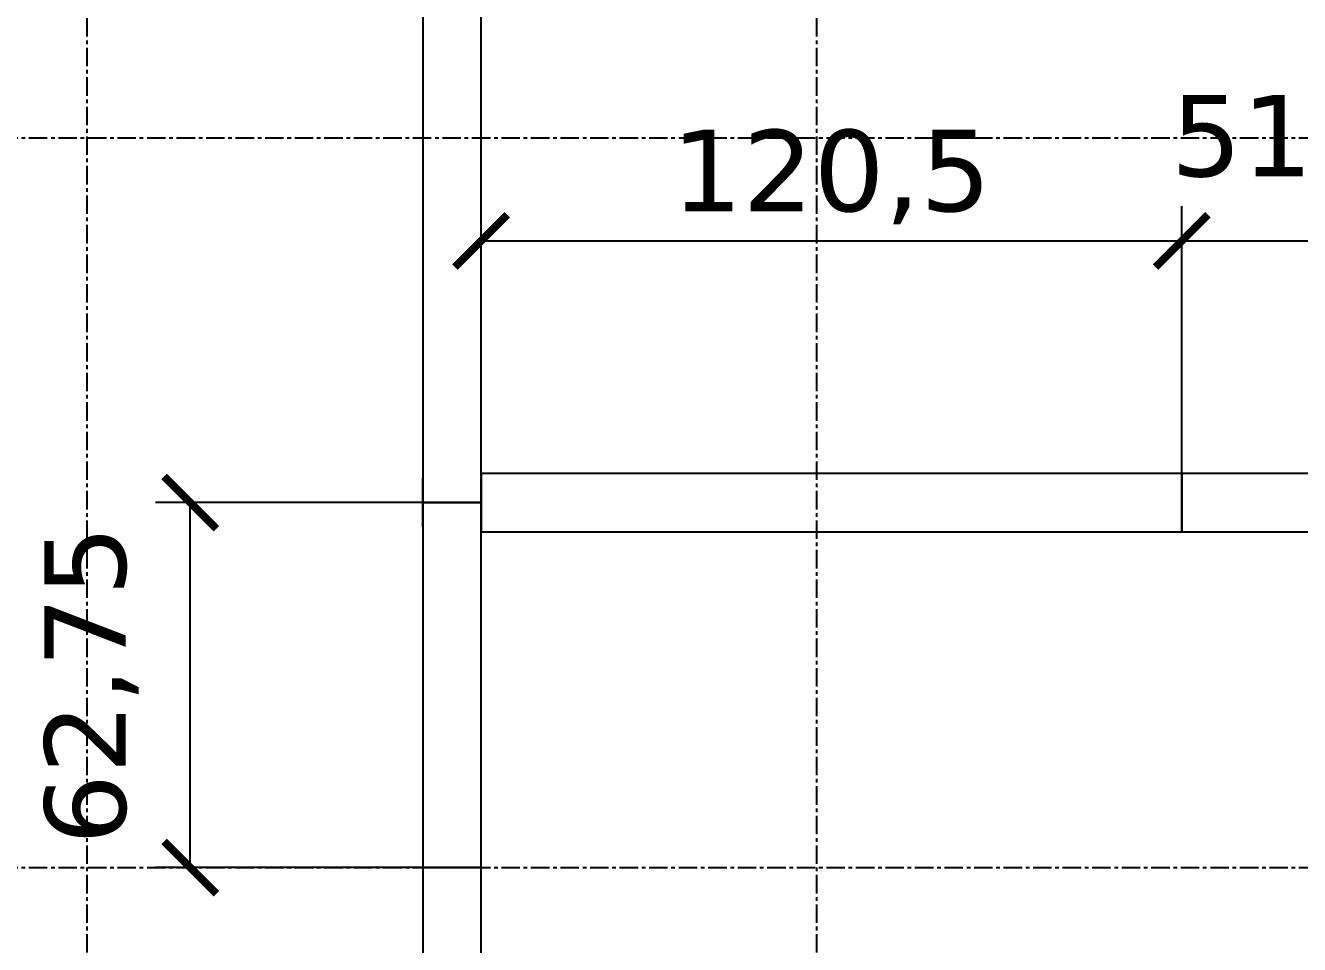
# Model space of a CAD drawing. Header units: centimetres. Extents: x -135 to 5290, y -1327 to 1388.
# Drawn here: x 883.9 to 1103, y 245.8 to 403.8 of the extents above; entities that cross this region are included whole.
import ezdxf

# ---------------------------------------------------------------- set-up
doc = ezdxf.new("R2010")
doc.units = ezdxf.units.CM
doc.linetypes.add('CENTER', pattern=[5.08, 3.175, -0.635, 0.635, -0.635])
for name, color, linetype in [('AKS', 4, 'CENTER'), ('IC_DUVAR_100', 30, 'Continuous'), ('IC_UCLU_H_100', 3, 'Continuous'), ('OZEL_PANEL_OLCU_CM', 3, 'Continuous')]:
    doc.layers.add(name, color=color, linetype=linetype)
doc.styles.add('PORTMAN', font='DejaVuSans.ttf')
doc.dimstyles.new('PORTMAN', dxfattribs={"dimtxt": 14, "dimasz": 9, "dimexe": 6, "dimexo": 5, "dimgap": 4, "dimtad": 1, "dimtxsty": 'PORTMAN', "dimblk": 'ARCHTICK', "dimcen": 2.5, "dimazin": 3, "dimtfac": 0.5, "dimtmove": 2, "dimatfit": 3})

# ---------------------------------------------------------------- blocks, each defined once
blk = doc.blocks.new('BOM_I12_1205p0_IC_DOLU')
blk.add_lwpolyline([(0, 0), (10, 0), (10, 120.5), (0, 120.5)], close=True)
blk = doc.blocks.new('BOM_I13_512p5_IC_DOLU')
blk.add_lwpolyline([(0, 0), (10, 0), (10, 51.25), (0, 51.25)], close=True)
blk = doc.blocks.new('BOM_I15_1255p0_IC_K01_SAG_UST')
blk.add_lwpolyline([(0, 103.75), (10, 103.75), (10, 125.5), (0, 125.5)], close=True)
blk = doc.blocks.new('BOM_I17_627p5_IC_DOLU')
blk.add_lwpolyline([(0, 0), (10, 0), (10, 62.75), (0, 62.75)], close=True)
blk = doc.blocks.new('BOM_I14_1255p0_IC_DOLU')
blk.add_lwpolyline([(0, 0), (10, 0), (10, 125.5), (0, 125.5)], close=True)
blk = doc.blocks.new('BOM_B05_UCLU_H_100')
for p, q in [((9.17, 5), (5, 5)), ((5, 5), (5, -5)), ((-5, -4.17), (-5, 4.17)), ((5, -4.17), (5, 4.17)), ((5, 0), (-5, 0)), ((-5, 0), (-5, -4.17)), ((5, -4.17), (5, 0)), ((5, -5), (9.17, -5))]:
    blk.add_line(p, q)
blk = doc.blocks.new('_ARCHTICK')
at = {"color": 0, "linetype": 'BYBLOCK', "const_width": 0.15}
blk.add_lwpolyline([(-0.5, -0.5), (0.5, 0.5)], dxfattribs=at)

msp = doc.modelspace()

# ---------------------------------------------------------------- linework, layer by layer
at = {"layer": 'AKS'}
for p, q in [((894.5, -35), (894.5, 1091)), ((1020, -35), (1020, 1091)), ((-35, 384.5), (1185, 384.5)), ((-35, 259), (1185, 259))]:
    msp.add_line(p, q, dxfattribs=at)

# ---------------------------------------------------------------- block references
at = {"layer": 'IC_DUVAR_100'}
for name, p in [('BOM_I14_1255p0_IC_DOLU', (952.25, 321.75)), ('BOM_I17_627p5_IC_DOLU', (952.25, 259)), ('BOM_I15_1255p0_IC_K01_SAG_UST', (952.25, 133.5))]:
    msp.add_blockref(name, p, dxfattribs=at)
at = {"layer": 'IC_DUVAR_100', "rotation": 270}
for name, p in [('BOM_I12_1205p0_IC_DOLU', (962.25, 326.75)), ('BOM_I13_512p5_IC_DOLU', (1082.75, 326.75))]:
    msp.add_blockref(name, p, dxfattribs=at)
at = {"layer": 'IC_UCLU_H_100'}
msp.add_blockref('BOM_B05_UCLU_H_100', (957.25, 321.75), dxfattribs=at)

# ---------------------------------------------------------------- dimensions: what is measured, and where the dimension line sits
at = {"layer": 'OZEL_PANEL_OLCU_CM'}
for base, p1, p2 in [((1082.75, 366.75), (1082.75, 316.75), (1134, 316.75)), ((962.25, 366.75), (962.25, 316.75), (1082.75, 316.75))]:
    msp.add_linear_dim(base=base, p1=p1, p2=p2, dimstyle='PORTMAN', override={"dimtxt": 14, "dimasz": 9, "dimexe": 6, "dimexo": 5, "dimdec": 2, "dimzin": 8, "dimdsep": 44}, dxfattribs=at).render()
msp.add_linear_dim(base=(912.25, 259), p1=(962.25, 259), p2=(962.25, 321.75), angle=90, dimstyle='PORTMAN', override={"dimtxt": 14, "dimasz": 9, "dimexe": 6, "dimexo": 5, "dimdec": 2, "dimzin": 8, "dimdsep": 44}, dxfattribs=at).render()

doc.saveas('drawing.dxf')
